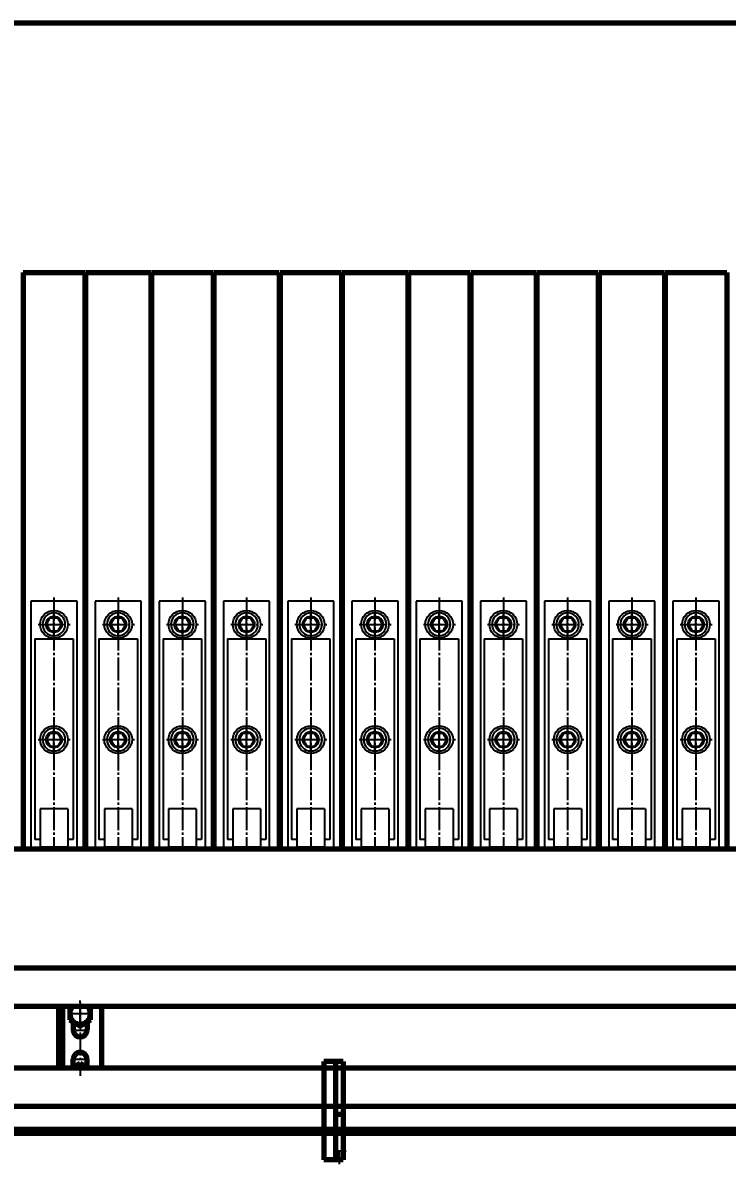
# Model space of a CAD drawing. Header units: millimetres. Extents: x -14850 to 14850, y -10500 to 10500.
# Drawn here: x -6964 to -6048, y 2566 to 4052 of the extents above; entities that cross this region are included whole.
import ezdxf

# ---------------------------------------------------------------- set-up
doc = ezdxf.new("R2010")
doc.units = ezdxf.units.MM
doc.linetypes.add('EB_DASH', pattern=[6, 3, -3])
doc.linetypes.add('EB_DASHDOT', pattern=[39, 30, -3, 3, -3])
for name, color, linetype, lineweight in [('CAXA0', 7, 'Continuous', 70), ('CAXA1', 1, 'EB_DASHDOT', 25), ('CAXA2', 6, 'EB_DASH', 25), ('CAXA4', 3, 'Continuous', 25)]:
    doc.layers.add(name, color=color, linetype=linetype, lineweight=lineweight)
doc.styles.add('标准', font='', dxfattribs={"width": 0.667})
doc.styles.get('标准').set_extended_font_data('NSimSun')
doc.dimstyles.new('标准', dxfattribs={"dimscale": 50, "dimtxt": 3.5, "dimasz": 3, "dimexe": 2, "dimexo": 0, "dimtad": 1, "dimdec": 1, "dimzin": 12, "dimdsep": 46, "dimtxsty": '标准', "dimcen": 0, "dimdle": 4, "dimaunit": 1, "dimazin": 2, "dimtfac": 1, "dimtdec": 3, "dimtmove": 0, "dimatfit": 3, "dimfxl": 0, "dimtolj": 1, "dimtzin": 0, "dimarcsym": 0})

# ---------------------------------------------------------------- blocks, each defined once
blk = doc.blocks.new('CAXBLOCK46', base_point=(-6560, 2639))
at = {"layer": 'CAXA0', "linetype": 'Continuous', "lineweight": 70}
for p, q in [((-6547.4, 2699.6), (-6572.4, 2699.6)), ((-6572.4, 2699.6), (-6572.4, 2571.6)), ((-6557.4, 2699.6), (-6557.4, 2571.6)), ((-6547.4, 2699.6), (-6547.4, 2571.6)), ((-6547.4, 2630.6), (-6557.4, 2630.6)), ((-6547.4, 2571.6), (-6572.4, 2571.6))]:
    blk.add_line(p, q, dxfattribs=at)
at = {"layer": 'CAXA1', "linetype": 'EB_DASHDOT', "lineweight": 25}
for p, q in [((-6560, 2608.6), (-6545.4, 2608.6)), ((-6559.5, 2583.6), (-6543.5, 2583.6))]:
    blk.add_line(p, q, dxfattribs=at)
at = {"layer": 'CAXA1', "color": 1, "linetype": 'EB_DASHDOT', "lineweight": 25}
blk.add_line((-6552.4, 2582.5), (-6552.4, 2566), dxfattribs=at)
blk = doc.blocks.new('CAXBLOCK236', base_point=(-6444.5, 3358.4))
at = {"layer": 'CAXA0', "linetype": 'Continuous', "lineweight": 70}
for p, q in [((-6629.4, 3726.7), (-6549.4, 3726.7)), ((-6629.4, 3726.7), (-6629.4, 2976.7)), ((-6549.4, 3726.7), (-6549.4, 2976.7)), ((-6629.4, 2976.7), (-6549.4, 2976.7))]:
    blk.add_line(p, q, dxfattribs=at)
at = {"layer": 'CAXA2', "color": 6, "linetype": 'Continuous', "lineweight": 25}
for p, q in [((-6619.4, 3298.7), (-6619.4, 2976.7)), ((-6559.4, 3298.7), (-6619.4, 3298.7)), ((-6559.4, 2976.7), (-6559.4, 3298.7)), ((-6589.4, 3250.8), (-6589.4, 3286.5)), ((-6599.2, 3268.7), (-6594.3, 3277.2)), ((-6599.2, 3268.7), (-6594.3, 3260.2)), ((-6594.3, 3277.2), (-6584.5, 3277.2)), ((-6579.6, 3268.7), (-6584.5, 3277.2)), ((-6579.6, 3268.7), (-6584.5, 3277.2)), ((-6579.6, 3268.7), (-6584.5, 3260.2)), ((-6594.3, 3260.2), (-6584.5, 3260.2)), ((-6614.4, 3249.7), (-6614.4, 2988.7)), ((-6614.4, 3249.7), (-6564.4, 3249.7)), ((-6564.4, 3249.7), (-6564.4, 2988.7)), ((-6589.4, 3100.8), (-6589.4, 3136.5)), ((-6599.2, 3118.7), (-6594.3, 3127.2)), ((-6594.3, 3127.2), (-6584.5, 3127.2)), ((-6579.6, 3118.7), (-6584.5, 3127.2)), ((-6579.6, 3118.7), (-6584.5, 3127.2)), ((-6599.2, 3118.7), (-6594.3, 3110.2)), ((-6594.3, 3110.2), (-6584.5, 3110.2)), ((-6579.6, 3118.7), (-6584.5, 3110.2)), ((-6607.4, 3028.7), (-6607.4, 2978.7)), ((-6571.4, 3028.7), (-6607.4, 3028.7)), ((-6571.4, 3028.7), (-6571.4, 2978.7)), ((-6607.4, 2988.7), (-6614.4, 2988.7)), ((-6564.4, 2988.7), (-6571.4, 2988.7)), ((-6571.4, 2978.7), (-6607.4, 2978.7))]:
    blk.add_line(p, q, dxfattribs=at)
at = {"layer": 'CAXA2', "color": 6, "linetype": 'EB_DASHDOT', "lineweight": 25}
for p, q in [((-6589.4, 3303.7), (-6589.4, 2976.7)), ((-6609.9, 3268.7), (-6568.3, 3268.7)), ((-6609.9, 3118.7), (-6568.3, 3118.7))]:
    blk.add_line(p, q, dxfattribs=at)
at = {"layer": 'CAXA2', "color": 6, "linetype": 'Continuous', "lineweight": 25}
for centre, radius in [((-6589.4, 3268.7), 18), ((-6589.4, 3268.7), 10.5), ((-6589.4, 3268.7), 9.81), ((-6589.4, 3118.7), 18), ((-6589.4, 3118.7), 18), ((-6589.4, 3118.7), 10.5), ((-6589.4, 3118.7), 10.5), ((-6589.4, 3118.7), 9.81)]:
    blk.add_circle(centre, radius, dxfattribs=at)
for centre, start, end in [((-6589.4, 3268.7), 0, 180), ((-6589.4, 3268.7), 180, 0), ((-6589.4, 3118.7), 0, 180), ((-6589.4, 3118.7), 180, 0)]:
    blk.add_arc(centre, 14.8, start, end, dxfattribs=at)
blk = doc.blocks.new('CAXBLOCK237', base_point=(-6715.4, 3351.7))
at = {"layer": 'CAXA0', "linetype": 'Continuous', "lineweight": 70}
for p, q in [((-6715.4, 3726.7), (-6630.4, 3726.7)), ((-6715.4, 3726.7), (-6715.4, 2976.7)), ((-6630.4, 3726.7), (-6630.4, 2976.7)), ((-6715.4, 2976.7), (-6630.4, 2976.7))]:
    blk.add_line(p, q, dxfattribs=at)
at = {"layer": 'CAXA2', "color": 6, "linetype": 'Continuous', "lineweight": 25}
for p, q in [((-6702.9, 3298.7), (-6702.9, 2976.7)), ((-6642.9, 3298.7), (-6702.9, 3298.7)), ((-6642.9, 2976.7), (-6642.9, 3298.7)), ((-6672.9, 3250.8), (-6672.9, 3286.5)), ((-6682.7, 3268.7), (-6677.8, 3277.2)), ((-6682.7, 3268.7), (-6677.8, 3260.2)), ((-6677.8, 3277.2), (-6668, 3277.2)), ((-6663.1, 3268.7), (-6668, 3277.2)), ((-6663.1, 3268.7), (-6668, 3277.2)), ((-6663.1, 3268.7), (-6668, 3260.2)), ((-6677.8, 3260.2), (-6668, 3260.2)), ((-6697.9, 3249.7), (-6697.9, 2988.7)), ((-6697.9, 3249.7), (-6647.9, 3249.7)), ((-6647.9, 3249.7), (-6647.9, 2988.7)), ((-6672.9, 3100.8), (-6672.9, 3136.5)), ((-6682.7, 3118.7), (-6677.8, 3127.2)), ((-6677.8, 3127.2), (-6668, 3127.2)), ((-6663.1, 3118.7), (-6668, 3127.2)), ((-6663.1, 3118.7), (-6668, 3127.2)), ((-6682.7, 3118.7), (-6677.8, 3110.2)), ((-6677.8, 3110.2), (-6668, 3110.2)), ((-6663.1, 3118.7), (-6668, 3110.2)), ((-6690.9, 3028.7), (-6690.9, 2978.7)), ((-6654.9, 3028.7), (-6690.9, 3028.7)), ((-6654.9, 3028.7), (-6654.9, 2978.7)), ((-6690.9, 2988.7), (-6697.9, 2988.7)), ((-6647.9, 2988.7), (-6654.9, 2988.7)), ((-6654.9, 2978.7), (-6690.9, 2978.7))]:
    blk.add_line(p, q, dxfattribs=at)
at = {"layer": 'CAXA2', "color": 6, "linetype": 'EB_DASHDOT', "lineweight": 25}
for p, q in [((-6672.9, 3303.7), (-6672.9, 2976.7)), ((-6693.4, 3268.7), (-6651.8, 3268.7)), ((-6693.4, 3118.7), (-6651.8, 3118.7))]:
    blk.add_line(p, q, dxfattribs=at)
at = {"layer": 'CAXA2', "color": 6, "linetype": 'Continuous', "lineweight": 25}
for centre, radius in [((-6672.9, 3268.7), 18), ((-6672.9, 3268.7), 10.5), ((-6672.9, 3268.7), 9.81), ((-6672.9, 3118.7), 18), ((-6672.9, 3118.7), 18), ((-6672.9, 3118.7), 10.5), ((-6672.9, 3118.7), 10.5), ((-6672.9, 3118.7), 9.81)]:
    blk.add_circle(centre, radius, dxfattribs=at)
for centre, start, end in [((-6672.9, 3268.7), 0, 180), ((-6672.9, 3268.7), 180, 0), ((-6672.9, 3118.7), 0, 180), ((-6672.9, 3118.7), 180, 0)]:
    blk.add_arc(centre, 14.8, start, end, dxfattribs=at)
blk = doc.blocks.new('CAXBLOCK238', base_point=(-6611.5, 3358.4))
at = {"layer": 'CAXA0', "linetype": 'Continuous', "lineweight": 70}
for p, q in [((-6796.4, 3726.7), (-6716.4, 3726.7)), ((-6796.4, 3726.7), (-6796.4, 2976.7)), ((-6716.4, 3726.7), (-6716.4, 2976.7)), ((-6796.4, 2976.7), (-6716.4, 2976.7))]:
    blk.add_line(p, q, dxfattribs=at)
at = {"layer": 'CAXA2', "color": 6, "linetype": 'Continuous', "lineweight": 25}
for p, q in [((-6786.4, 3298.7), (-6786.4, 2976.7)), ((-6726.4, 3298.7), (-6786.4, 3298.7)), ((-6726.4, 2976.7), (-6726.4, 3298.7)), ((-6756.4, 3250.8), (-6756.4, 3286.5)), ((-6766.2, 3268.7), (-6761.3, 3277.2)), ((-6766.2, 3268.7), (-6761.3, 3260.2)), ((-6761.3, 3277.2), (-6751.5, 3277.2)), ((-6746.6, 3268.7), (-6751.5, 3277.2)), ((-6746.6, 3268.7), (-6751.5, 3277.2)), ((-6746.6, 3268.7), (-6751.5, 3260.2)), ((-6761.3, 3260.2), (-6751.5, 3260.2)), ((-6781.4, 3249.7), (-6781.4, 2988.7)), ((-6781.4, 3249.7), (-6731.4, 3249.7)), ((-6731.4, 3249.7), (-6731.4, 2988.7)), ((-6756.4, 3100.8), (-6756.4, 3136.5)), ((-6766.2, 3118.7), (-6761.3, 3127.2)), ((-6761.3, 3127.2), (-6751.5, 3127.2)), ((-6746.6, 3118.7), (-6751.5, 3127.2)), ((-6746.6, 3118.7), (-6751.5, 3127.2)), ((-6766.2, 3118.7), (-6761.3, 3110.2)), ((-6761.3, 3110.2), (-6751.5, 3110.2)), ((-6746.6, 3118.7), (-6751.5, 3110.2)), ((-6774.4, 3028.7), (-6774.4, 2978.7)), ((-6738.4, 3028.7), (-6774.4, 3028.7)), ((-6738.4, 3028.7), (-6738.4, 2978.7)), ((-6774.4, 2988.7), (-6781.4, 2988.7)), ((-6731.4, 2988.7), (-6738.4, 2988.7)), ((-6738.4, 2978.7), (-6774.4, 2978.7))]:
    blk.add_line(p, q, dxfattribs=at)
at = {"layer": 'CAXA2', "color": 6, "linetype": 'EB_DASHDOT', "lineweight": 25}
for p, q in [((-6756.4, 3303.7), (-6756.4, 2976.7)), ((-6776.9, 3268.7), (-6735.3, 3268.7)), ((-6776.9, 3118.7), (-6735.3, 3118.7))]:
    blk.add_line(p, q, dxfattribs=at)
at = {"layer": 'CAXA2', "color": 6, "linetype": 'Continuous', "lineweight": 25}
for centre, radius in [((-6756.4, 3268.7), 18), ((-6756.4, 3268.7), 10.5), ((-6756.4, 3268.7), 9.81), ((-6756.4, 3118.7), 18), ((-6756.4, 3118.7), 18), ((-6756.4, 3118.7), 10.5), ((-6756.4, 3118.7), 10.5), ((-6756.4, 3118.7), 9.81)]:
    blk.add_circle(centre, radius, dxfattribs=at)
for centre, start, end in [((-6756.4, 3268.7), 0, 180), ((-6756.4, 3268.7), 180, 0), ((-6756.4, 3118.7), 0, 180), ((-6756.4, 3118.7), 180, 0)]:
    blk.add_arc(centre, 14.8, start, end, dxfattribs=at)
blk = doc.blocks.new('CAXBLOCK239', base_point=(-6882.4, 3351.7))
at = {"layer": 'CAXA0', "linetype": 'Continuous', "lineweight": 70}
for p, q in [((-6882.4, 3726.7), (-6797.4, 3726.7)), ((-6882.4, 3726.7), (-6882.4, 2976.7)), ((-6797.4, 3726.7), (-6797.4, 2976.7)), ((-6882.4, 2976.7), (-6797.4, 2976.7))]:
    blk.add_line(p, q, dxfattribs=at)
at = {"layer": 'CAXA2', "color": 6, "linetype": 'Continuous', "lineweight": 25}
for p, q in [((-6869.9, 3298.7), (-6869.9, 2976.7)), ((-6809.9, 3298.7), (-6869.9, 3298.7)), ((-6809.9, 2976.7), (-6809.9, 3298.7)), ((-6839.9, 3250.8), (-6839.9, 3286.5)), ((-6849.7, 3268.7), (-6844.8, 3277.2)), ((-6849.7, 3268.7), (-6844.8, 3260.2)), ((-6844.8, 3277.2), (-6835, 3277.2)), ((-6830.1, 3268.7), (-6835, 3277.2)), ((-6830.1, 3268.7), (-6835, 3277.2)), ((-6830.1, 3268.7), (-6835, 3260.2)), ((-6844.8, 3260.2), (-6835, 3260.2)), ((-6864.9, 3249.7), (-6864.9, 2988.7)), ((-6864.9, 3249.7), (-6814.9, 3249.7)), ((-6814.9, 3249.7), (-6814.9, 2988.7)), ((-6839.9, 3100.8), (-6839.9, 3136.5)), ((-6849.7, 3118.7), (-6844.8, 3127.2)), ((-6844.8, 3127.2), (-6835, 3127.2)), ((-6830.1, 3118.7), (-6835, 3127.2)), ((-6830.1, 3118.7), (-6835, 3127.2)), ((-6849.7, 3118.7), (-6844.8, 3110.2)), ((-6844.8, 3110.2), (-6835, 3110.2)), ((-6830.1, 3118.7), (-6835, 3110.2)), ((-6857.9, 3028.7), (-6857.9, 2978.7)), ((-6821.9, 3028.7), (-6857.9, 3028.7)), ((-6821.9, 3028.7), (-6821.9, 2978.7)), ((-6857.9, 2988.7), (-6864.9, 2988.7)), ((-6814.9, 2988.7), (-6821.9, 2988.7)), ((-6821.9, 2978.7), (-6857.9, 2978.7))]:
    blk.add_line(p, q, dxfattribs=at)
at = {"layer": 'CAXA2', "color": 6, "linetype": 'EB_DASHDOT', "lineweight": 25}
for p, q in [((-6839.9, 3303.7), (-6839.9, 2976.7)), ((-6860.4, 3268.7), (-6818.8, 3268.7)), ((-6860.4, 3118.7), (-6818.8, 3118.7))]:
    blk.add_line(p, q, dxfattribs=at)
at = {"layer": 'CAXA2', "color": 6, "linetype": 'Continuous', "lineweight": 25}
for centre, radius in [((-6839.9, 3268.7), 18), ((-6839.9, 3268.7), 10.5), ((-6839.9, 3268.7), 9.81), ((-6839.9, 3118.7), 18), ((-6839.9, 3118.7), 18), ((-6839.9, 3118.7), 10.5), ((-6839.9, 3118.7), 10.5), ((-6839.9, 3118.7), 9.81)]:
    blk.add_circle(centre, radius, dxfattribs=at)
for centre, start, end in [((-6839.9, 3268.7), 0, 180), ((-6839.9, 3268.7), 180, 0), ((-6839.9, 3118.7), 0, 180), ((-6839.9, 3118.7), 180, 0)]:
    blk.add_arc(centre, 14.8, start, end, dxfattribs=at)
blk = doc.blocks.new('CAXBLOCK240', base_point=(-6778.5, 3358.4))
at = {"layer": 'CAXA0', "linetype": 'Continuous', "lineweight": 70}
for p, q in [((-6963.4, 3726.7), (-6883.4, 3726.7)), ((-6963.4, 3726.7), (-6963.4, 2976.7)), ((-6883.4, 3726.7), (-6883.4, 2976.7)), ((-6963.4, 2976.7), (-6883.4, 2976.7))]:
    blk.add_line(p, q, dxfattribs=at)
at = {"layer": 'CAXA2', "color": 6, "linetype": 'Continuous', "lineweight": 25}
for p, q in [((-6953.4, 3298.7), (-6953.4, 2976.7)), ((-6893.4, 3298.7), (-6953.4, 3298.7)), ((-6893.4, 2976.7), (-6893.4, 3298.7)), ((-6923.4, 3250.8), (-6923.4, 3286.5)), ((-6933.2, 3268.7), (-6928.3, 3277.2)), ((-6933.2, 3268.7), (-6928.3, 3260.2)), ((-6928.3, 3277.2), (-6918.5, 3277.2)), ((-6913.6, 3268.7), (-6918.5, 3277.2)), ((-6913.6, 3268.7), (-6918.5, 3277.2)), ((-6913.6, 3268.7), (-6918.5, 3260.2)), ((-6928.3, 3260.2), (-6918.5, 3260.2)), ((-6948.4, 3249.7), (-6948.4, 2988.7)), ((-6948.4, 3249.7), (-6898.4, 3249.7)), ((-6898.4, 3249.7), (-6898.4, 2988.7)), ((-6923.4, 3100.8), (-6923.4, 3136.5)), ((-6933.2, 3118.7), (-6928.3, 3127.2)), ((-6928.3, 3127.2), (-6918.5, 3127.2)), ((-6913.6, 3118.7), (-6918.5, 3127.2)), ((-6913.6, 3118.7), (-6918.5, 3127.2)), ((-6933.2, 3118.7), (-6928.3, 3110.2)), ((-6928.3, 3110.2), (-6918.5, 3110.2)), ((-6913.6, 3118.7), (-6918.5, 3110.2)), ((-6941.4, 3028.7), (-6941.4, 2978.7)), ((-6905.4, 3028.7), (-6941.4, 3028.7)), ((-6905.4, 3028.7), (-6905.4, 2978.7)), ((-6941.4, 2988.7), (-6948.4, 2988.7)), ((-6898.4, 2988.7), (-6905.4, 2988.7)), ((-6905.4, 2978.7), (-6941.4, 2978.7))]:
    blk.add_line(p, q, dxfattribs=at)
at = {"layer": 'CAXA2', "color": 6, "linetype": 'EB_DASHDOT', "lineweight": 25}
for p, q in [((-6923.4, 3303.7), (-6923.4, 2976.7)), ((-6943.9, 3268.7), (-6902.3, 3268.7)), ((-6943.9, 3118.7), (-6902.3, 3118.7))]:
    blk.add_line(p, q, dxfattribs=at)
at = {"layer": 'CAXA2', "color": 6, "linetype": 'Continuous', "lineweight": 25}
for centre, radius in [((-6923.4, 3268.7), 18), ((-6923.4, 3268.7), 10.5), ((-6923.4, 3268.7), 9.81), ((-6923.4, 3118.7), 18), ((-6923.4, 3118.7), 18), ((-6923.4, 3118.7), 10.5), ((-6923.4, 3118.7), 10.5), ((-6923.4, 3118.7), 9.81)]:
    blk.add_circle(centre, radius, dxfattribs=at)
for centre, start, end in [((-6923.4, 3268.7), 0, 180), ((-6923.4, 3268.7), 180, 0), ((-6923.4, 3118.7), 0, 180), ((-6923.4, 3118.7), 180, 0)]:
    blk.add_arc(centre, 14.8, start, end, dxfattribs=at)
blk = doc.blocks.new('CAXBLOCK305', base_point=(-5943.5, 3358.4))
at = {"layer": 'CAXA0', "linetype": 'Continuous', "lineweight": 70}
for p, q in [((-6128.4, 3726.7), (-6048.4, 3726.7)), ((-6128.4, 3726.7), (-6128.4, 2976.7)), ((-6048.4, 3726.7), (-6048.4, 2976.7)), ((-6128.4, 2976.7), (-6048.4, 2976.7))]:
    blk.add_line(p, q, dxfattribs=at)
at = {"layer": 'CAXA2', "color": 6, "linetype": 'Continuous', "lineweight": 25}
for p, q in [((-6118.4, 3298.7), (-6118.4, 2976.7)), ((-6058.4, 3298.7), (-6118.4, 3298.7)), ((-6058.4, 2976.7), (-6058.4, 3298.7)), ((-6088.4, 3250.8), (-6088.4, 3286.5)), ((-6098.2, 3268.7), (-6093.3, 3277.2)), ((-6098.2, 3268.7), (-6093.3, 3260.2)), ((-6093.3, 3277.2), (-6083.5, 3277.2)), ((-6078.6, 3268.7), (-6083.5, 3277.2)), ((-6078.6, 3268.7), (-6083.5, 3277.2)), ((-6078.6, 3268.7), (-6083.5, 3260.2)), ((-6093.3, 3260.2), (-6083.5, 3260.2)), ((-6113.4, 3249.7), (-6113.4, 2988.7)), ((-6113.4, 3249.7), (-6063.4, 3249.7)), ((-6063.4, 3249.7), (-6063.4, 2988.7)), ((-6088.4, 3100.8), (-6088.4, 3136.5)), ((-6098.2, 3118.7), (-6093.3, 3127.2)), ((-6093.3, 3127.2), (-6083.5, 3127.2)), ((-6078.6, 3118.7), (-6083.5, 3127.2)), ((-6078.6, 3118.7), (-6083.5, 3127.2)), ((-6098.2, 3118.7), (-6093.3, 3110.2)), ((-6093.3, 3110.2), (-6083.5, 3110.2)), ((-6078.6, 3118.7), (-6083.5, 3110.2)), ((-6106.4, 3028.7), (-6106.4, 2978.7)), ((-6070.4, 3028.7), (-6106.4, 3028.7)), ((-6070.4, 3028.7), (-6070.4, 2978.7)), ((-6106.4, 2988.7), (-6113.4, 2988.7)), ((-6063.4, 2988.7), (-6070.4, 2988.7)), ((-6070.4, 2978.7), (-6106.4, 2978.7))]:
    blk.add_line(p, q, dxfattribs=at)
at = {"layer": 'CAXA2', "color": 6, "linetype": 'EB_DASHDOT', "lineweight": 25}
for p, q in [((-6088.4, 3303.7), (-6088.4, 2976.7)), ((-6108.9, 3268.7), (-6067.3, 3268.7)), ((-6108.9, 3118.7), (-6067.3, 3118.7))]:
    blk.add_line(p, q, dxfattribs=at)
at = {"layer": 'CAXA2', "color": 6, "linetype": 'Continuous', "lineweight": 25}
for centre, radius in [((-6088.4, 3268.7), 18), ((-6088.4, 3268.7), 10.5), ((-6088.4, 3268.7), 9.81), ((-6088.4, 3118.7), 18), ((-6088.4, 3118.7), 18), ((-6088.4, 3118.7), 10.5), ((-6088.4, 3118.7), 10.5), ((-6088.4, 3118.7), 9.81)]:
    blk.add_circle(centre, radius, dxfattribs=at)
for centre, start, end in [((-6088.4, 3268.7), 0, 180), ((-6088.4, 3268.7), 180, 0), ((-6088.4, 3118.7), 0, 180), ((-6088.4, 3118.7), 180, 0)]:
    blk.add_arc(centre, 14.8, start, end, dxfattribs=at)
blk = doc.blocks.new('CAXBLOCK306', base_point=(-6214.4, 3351.7))
at = {"layer": 'CAXA0', "linetype": 'Continuous', "lineweight": 70}
for p, q in [((-6214.4, 3726.7), (-6129.4, 3726.7)), ((-6214.4, 3726.7), (-6214.4, 2976.7)), ((-6129.4, 3726.7), (-6129.4, 2976.7)), ((-6214.4, 2976.7), (-6129.4, 2976.7))]:
    blk.add_line(p, q, dxfattribs=at)
at = {"layer": 'CAXA2', "color": 6, "linetype": 'Continuous', "lineweight": 25}
for p, q in [((-6201.9, 3298.7), (-6201.9, 2976.7)), ((-6141.9, 3298.7), (-6201.9, 3298.7)), ((-6141.9, 2976.7), (-6141.9, 3298.7)), ((-6171.9, 3250.8), (-6171.9, 3286.5)), ((-6181.7, 3268.7), (-6176.8, 3277.2)), ((-6181.7, 3268.7), (-6176.8, 3260.2)), ((-6176.8, 3277.2), (-6167, 3277.2)), ((-6162.1, 3268.7), (-6167, 3277.2)), ((-6162.1, 3268.7), (-6167, 3277.2)), ((-6162.1, 3268.7), (-6167, 3260.2)), ((-6176.8, 3260.2), (-6167, 3260.2)), ((-6196.9, 3249.7), (-6196.9, 2988.7)), ((-6196.9, 3249.7), (-6146.9, 3249.7)), ((-6146.9, 3249.7), (-6146.9, 2988.7)), ((-6171.9, 3100.8), (-6171.9, 3136.5)), ((-6181.7, 3118.7), (-6176.8, 3127.2)), ((-6176.8, 3127.2), (-6167, 3127.2)), ((-6162.1, 3118.7), (-6167, 3127.2)), ((-6162.1, 3118.7), (-6167, 3127.2)), ((-6181.7, 3118.7), (-6176.8, 3110.2)), ((-6176.8, 3110.2), (-6167, 3110.2)), ((-6162.1, 3118.7), (-6167, 3110.2)), ((-6189.9, 3028.7), (-6189.9, 2978.7)), ((-6153.9, 3028.7), (-6189.9, 3028.7)), ((-6153.9, 3028.7), (-6153.9, 2978.7)), ((-6189.9, 2988.7), (-6196.9, 2988.7)), ((-6146.9, 2988.7), (-6153.9, 2988.7)), ((-6153.9, 2978.7), (-6189.9, 2978.7))]:
    blk.add_line(p, q, dxfattribs=at)
at = {"layer": 'CAXA2', "color": 6, "linetype": 'EB_DASHDOT', "lineweight": 25}
for p, q in [((-6171.9, 3303.7), (-6171.9, 2976.7)), ((-6192.4, 3268.7), (-6150.8, 3268.7)), ((-6192.4, 3118.7), (-6150.8, 3118.7))]:
    blk.add_line(p, q, dxfattribs=at)
at = {"layer": 'CAXA2', "color": 6, "linetype": 'Continuous', "lineweight": 25}
for centre, radius in [((-6171.9, 3268.7), 18), ((-6171.9, 3268.7), 10.5), ((-6171.9, 3268.7), 9.81), ((-6171.9, 3118.7), 18), ((-6171.9, 3118.7), 18), ((-6171.9, 3118.7), 10.5), ((-6171.9, 3118.7), 10.5), ((-6171.9, 3118.7), 9.81)]:
    blk.add_circle(centre, radius, dxfattribs=at)
for centre, start, end in [((-6171.9, 3268.7), 0, 180), ((-6171.9, 3268.7), 180, 0), ((-6171.9, 3118.7), 0, 180), ((-6171.9, 3118.7), 180, 0)]:
    blk.add_arc(centre, 14.8, start, end, dxfattribs=at)
blk = doc.blocks.new('CAXBLOCK307', base_point=(-6110.5, 3358.4))
at = {"layer": 'CAXA0', "linetype": 'Continuous', "lineweight": 70}
for p, q in [((-6295.4, 3726.7), (-6215.4, 3726.7)), ((-6295.4, 3726.7), (-6295.4, 2976.7)), ((-6215.4, 3726.7), (-6215.4, 2976.7)), ((-6295.4, 2976.7), (-6215.4, 2976.7))]:
    blk.add_line(p, q, dxfattribs=at)
at = {"layer": 'CAXA2', "color": 6, "linetype": 'Continuous', "lineweight": 25}
for p, q in [((-6285.4, 3298.7), (-6285.4, 2976.7)), ((-6225.4, 3298.7), (-6285.4, 3298.7)), ((-6225.4, 2976.7), (-6225.4, 3298.7)), ((-6255.4, 3250.8), (-6255.4, 3286.5)), ((-6265.2, 3268.7), (-6260.3, 3277.2)), ((-6265.2, 3268.7), (-6260.3, 3260.2)), ((-6260.3, 3277.2), (-6250.5, 3277.2)), ((-6245.6, 3268.7), (-6250.5, 3277.2)), ((-6245.6, 3268.7), (-6250.5, 3277.2)), ((-6245.6, 3268.7), (-6250.5, 3260.2)), ((-6260.3, 3260.2), (-6250.5, 3260.2)), ((-6280.4, 3249.7), (-6280.4, 2988.7)), ((-6280.4, 3249.7), (-6230.4, 3249.7)), ((-6230.4, 3249.7), (-6230.4, 2988.7)), ((-6255.4, 3100.8), (-6255.4, 3136.5)), ((-6265.2, 3118.7), (-6260.3, 3127.2)), ((-6260.3, 3127.2), (-6250.5, 3127.2)), ((-6245.6, 3118.7), (-6250.5, 3127.2)), ((-6245.6, 3118.7), (-6250.5, 3127.2)), ((-6265.2, 3118.7), (-6260.3, 3110.2)), ((-6260.3, 3110.2), (-6250.5, 3110.2)), ((-6245.6, 3118.7), (-6250.5, 3110.2)), ((-6273.4, 3028.7), (-6273.4, 2978.7)), ((-6237.4, 3028.7), (-6273.4, 3028.7)), ((-6237.4, 3028.7), (-6237.4, 2978.7)), ((-6273.4, 2988.7), (-6280.4, 2988.7)), ((-6230.4, 2988.7), (-6237.4, 2988.7)), ((-6237.4, 2978.7), (-6273.4, 2978.7))]:
    blk.add_line(p, q, dxfattribs=at)
at = {"layer": 'CAXA2', "color": 6, "linetype": 'EB_DASHDOT', "lineweight": 25}
for p, q in [((-6255.4, 3303.7), (-6255.4, 2976.7)), ((-6275.9, 3268.7), (-6234.3, 3268.7)), ((-6275.9, 3118.7), (-6234.3, 3118.7))]:
    blk.add_line(p, q, dxfattribs=at)
at = {"layer": 'CAXA2', "color": 6, "linetype": 'Continuous', "lineweight": 25}
for centre, radius in [((-6255.4, 3268.7), 18), ((-6255.4, 3268.7), 10.5), ((-6255.4, 3268.7), 9.81), ((-6255.4, 3118.7), 18), ((-6255.4, 3118.7), 18), ((-6255.4, 3118.7), 10.5), ((-6255.4, 3118.7), 10.5), ((-6255.4, 3118.7), 9.81)]:
    blk.add_circle(centre, radius, dxfattribs=at)
for centre, start, end in [((-6255.4, 3268.7), 0, 180), ((-6255.4, 3268.7), 180, 0), ((-6255.4, 3118.7), 0, 180), ((-6255.4, 3118.7), 180, 0)]:
    blk.add_arc(centre, 14.8, start, end, dxfattribs=at)
blk = doc.blocks.new('CAXBLOCK308', base_point=(-6381.4, 3351.7))
at = {"layer": 'CAXA0', "linetype": 'Continuous', "lineweight": 70}
for p, q in [((-6381.4, 3726.7), (-6296.4, 3726.7)), ((-6381.4, 3726.7), (-6381.4, 2976.7)), ((-6296.4, 3726.7), (-6296.4, 2976.7)), ((-6381.4, 2976.7), (-6296.4, 2976.7))]:
    blk.add_line(p, q, dxfattribs=at)
at = {"layer": 'CAXA2', "color": 6, "linetype": 'Continuous', "lineweight": 25}
for p, q in [((-6368.9, 3298.7), (-6368.9, 2976.7)), ((-6308.9, 3298.7), (-6368.9, 3298.7)), ((-6308.9, 2976.7), (-6308.9, 3298.7)), ((-6338.9, 3250.8), (-6338.9, 3286.5)), ((-6348.7, 3268.7), (-6343.8, 3277.2)), ((-6348.7, 3268.7), (-6343.8, 3260.2)), ((-6343.8, 3277.2), (-6334, 3277.2)), ((-6329.1, 3268.7), (-6334, 3277.2)), ((-6329.1, 3268.7), (-6334, 3277.2)), ((-6329.1, 3268.7), (-6334, 3260.2)), ((-6343.8, 3260.2), (-6334, 3260.2)), ((-6363.9, 3249.7), (-6363.9, 2988.7)), ((-6363.9, 3249.7), (-6313.9, 3249.7)), ((-6313.9, 3249.7), (-6313.9, 2988.7)), ((-6338.9, 3100.8), (-6338.9, 3136.5)), ((-6348.7, 3118.7), (-6343.8, 3127.2)), ((-6343.8, 3127.2), (-6334, 3127.2)), ((-6329.1, 3118.7), (-6334, 3127.2)), ((-6329.1, 3118.7), (-6334, 3127.2)), ((-6348.7, 3118.7), (-6343.8, 3110.2)), ((-6343.8, 3110.2), (-6334, 3110.2)), ((-6329.1, 3118.7), (-6334, 3110.2)), ((-6356.9, 3028.7), (-6356.9, 2978.7)), ((-6320.9, 3028.7), (-6356.9, 3028.7)), ((-6320.9, 3028.7), (-6320.9, 2978.7)), ((-6356.9, 2988.7), (-6363.9, 2988.7)), ((-6313.9, 2988.7), (-6320.9, 2988.7)), ((-6320.9, 2978.7), (-6356.9, 2978.7))]:
    blk.add_line(p, q, dxfattribs=at)
at = {"layer": 'CAXA2', "color": 6, "linetype": 'EB_DASHDOT', "lineweight": 25}
for p, q in [((-6338.9, 3303.7), (-6338.9, 2976.7)), ((-6359.4, 3268.7), (-6317.8, 3268.7)), ((-6359.4, 3118.7), (-6317.8, 3118.7))]:
    blk.add_line(p, q, dxfattribs=at)
at = {"layer": 'CAXA2', "color": 6, "linetype": 'Continuous', "lineweight": 25}
for centre, radius in [((-6338.9, 3268.7), 18), ((-6338.9, 3268.7), 10.5), ((-6338.9, 3268.7), 9.81), ((-6338.9, 3118.7), 18), ((-6338.9, 3118.7), 18), ((-6338.9, 3118.7), 10.5), ((-6338.9, 3118.7), 10.5), ((-6338.9, 3118.7), 9.81)]:
    blk.add_circle(centre, radius, dxfattribs=at)
for centre, start, end in [((-6338.9, 3268.7), 0, 180), ((-6338.9, 3268.7), 180, 0), ((-6338.9, 3118.7), 0, 180), ((-6338.9, 3118.7), 180, 0)]:
    blk.add_arc(centre, 14.8, start, end, dxfattribs=at)
blk = doc.blocks.new('CAXBLOCK309', base_point=(-6277.5, 3358.4))
at = {"layer": 'CAXA0', "linetype": 'Continuous', "lineweight": 70}
for p, q in [((-6462.4, 3726.7), (-6382.4, 3726.7)), ((-6462.4, 3726.7), (-6462.4, 2976.7)), ((-6382.4, 3726.7), (-6382.4, 2976.7)), ((-6462.4, 2976.7), (-6382.4, 2976.7))]:
    blk.add_line(p, q, dxfattribs=at)
at = {"layer": 'CAXA2', "color": 6, "linetype": 'Continuous', "lineweight": 25}
for p, q in [((-6452.4, 3298.7), (-6452.4, 2976.7)), ((-6392.4, 3298.7), (-6452.4, 3298.7)), ((-6392.4, 2976.7), (-6392.4, 3298.7)), ((-6422.4, 3250.8), (-6422.4, 3286.5)), ((-6432.2, 3268.7), (-6427.3, 3277.2)), ((-6432.2, 3268.7), (-6427.3, 3260.2)), ((-6427.3, 3277.2), (-6417.5, 3277.2)), ((-6412.6, 3268.7), (-6417.5, 3277.2)), ((-6412.6, 3268.7), (-6417.5, 3277.2)), ((-6412.6, 3268.7), (-6417.5, 3260.2)), ((-6427.3, 3260.2), (-6417.5, 3260.2)), ((-6447.4, 3249.7), (-6447.4, 2988.7)), ((-6447.4, 3249.7), (-6397.4, 3249.7)), ((-6397.4, 3249.7), (-6397.4, 2988.7)), ((-6422.4, 3100.8), (-6422.4, 3136.5)), ((-6432.2, 3118.7), (-6427.3, 3127.2)), ((-6427.3, 3127.2), (-6417.5, 3127.2)), ((-6412.6, 3118.7), (-6417.5, 3127.2)), ((-6412.6, 3118.7), (-6417.5, 3127.2)), ((-6432.2, 3118.7), (-6427.3, 3110.2)), ((-6427.3, 3110.2), (-6417.5, 3110.2)), ((-6412.6, 3118.7), (-6417.5, 3110.2)), ((-6440.4, 3028.7), (-6440.4, 2978.7)), ((-6404.4, 3028.7), (-6440.4, 3028.7)), ((-6404.4, 3028.7), (-6404.4, 2978.7)), ((-6440.4, 2988.7), (-6447.4, 2988.7)), ((-6397.4, 2988.7), (-6404.4, 2988.7)), ((-6404.4, 2978.7), (-6440.4, 2978.7))]:
    blk.add_line(p, q, dxfattribs=at)
at = {"layer": 'CAXA2', "color": 6, "linetype": 'EB_DASHDOT', "lineweight": 25}
for p, q in [((-6422.4, 3303.7), (-6422.4, 2976.7)), ((-6442.9, 3268.7), (-6401.3, 3268.7)), ((-6442.9, 3118.7), (-6401.3, 3118.7))]:
    blk.add_line(p, q, dxfattribs=at)
at = {"layer": 'CAXA2', "color": 6, "linetype": 'Continuous', "lineweight": 25}
for centre, radius in [((-6422.4, 3268.7), 18), ((-6422.4, 3268.7), 10.5), ((-6422.4, 3268.7), 9.81), ((-6422.4, 3118.7), 18), ((-6422.4, 3118.7), 18), ((-6422.4, 3118.7), 10.5), ((-6422.4, 3118.7), 10.5), ((-6422.4, 3118.7), 9.81)]:
    blk.add_circle(centre, radius, dxfattribs=at)
for centre, start, end in [((-6422.4, 3268.7), 0, 180), ((-6422.4, 3268.7), 180, 0), ((-6422.4, 3118.7), 0, 180), ((-6422.4, 3118.7), 180, 0)]:
    blk.add_arc(centre, 14.8, start, end, dxfattribs=at)
blk = doc.blocks.new('CAXBLOCK310', base_point=(-6548.4, 3351.7))
at = {"layer": 'CAXA0', "linetype": 'Continuous', "lineweight": 70}
for p, q in [((-6548.4, 3726.7), (-6463.4, 3726.7)), ((-6548.4, 3726.7), (-6548.4, 2976.7)), ((-6463.4, 3726.7), (-6463.4, 2976.7)), ((-6548.4, 2976.7), (-6463.4, 2976.7))]:
    blk.add_line(p, q, dxfattribs=at)
at = {"layer": 'CAXA2', "color": 6, "linetype": 'Continuous', "lineweight": 25}
for p, q in [((-6535.9, 3298.7), (-6535.9, 2976.7)), ((-6475.9, 3298.7), (-6535.9, 3298.7)), ((-6475.9, 2976.7), (-6475.9, 3298.7)), ((-6505.9, 3250.8), (-6505.9, 3286.5)), ((-6515.7, 3268.7), (-6510.8, 3277.2)), ((-6515.7, 3268.7), (-6510.8, 3260.2)), ((-6510.8, 3277.2), (-6501, 3277.2)), ((-6496.1, 3268.7), (-6501, 3277.2)), ((-6496.1, 3268.7), (-6501, 3277.2)), ((-6496.1, 3268.7), (-6501, 3260.2)), ((-6510.8, 3260.2), (-6501, 3260.2)), ((-6530.9, 3249.7), (-6530.9, 2988.7)), ((-6530.9, 3249.7), (-6480.9, 3249.7)), ((-6480.9, 3249.7), (-6480.9, 2988.7)), ((-6505.9, 3100.8), (-6505.9, 3136.5)), ((-6515.7, 3118.7), (-6510.8, 3127.2)), ((-6510.8, 3127.2), (-6501, 3127.2)), ((-6496.1, 3118.7), (-6501, 3127.2)), ((-6496.1, 3118.7), (-6501, 3127.2)), ((-6515.7, 3118.7), (-6510.8, 3110.2)), ((-6510.8, 3110.2), (-6501, 3110.2)), ((-6496.1, 3118.7), (-6501, 3110.2)), ((-6523.9, 3028.7), (-6523.9, 2978.7)), ((-6487.9, 3028.7), (-6523.9, 3028.7)), ((-6487.9, 3028.7), (-6487.9, 2978.7)), ((-6523.9, 2988.7), (-6530.9, 2988.7)), ((-6480.9, 2988.7), (-6487.9, 2988.7)), ((-6487.9, 2978.7), (-6523.9, 2978.7))]:
    blk.add_line(p, q, dxfattribs=at)
at = {"layer": 'CAXA2', "color": 6, "linetype": 'EB_DASHDOT', "lineweight": 25}
for p, q in [((-6505.9, 3303.7), (-6505.9, 2976.7)), ((-6526.4, 3268.7), (-6484.8, 3268.7)), ((-6526.4, 3118.7), (-6484.8, 3118.7))]:
    blk.add_line(p, q, dxfattribs=at)
at = {"layer": 'CAXA2', "color": 6, "linetype": 'Continuous', "lineweight": 25}
for centre, radius in [((-6505.9, 3268.7), 18), ((-6505.9, 3268.7), 10.5), ((-6505.9, 3268.7), 9.81), ((-6505.9, 3118.7), 18), ((-6505.9, 3118.7), 18), ((-6505.9, 3118.7), 10.5), ((-6505.9, 3118.7), 10.5), ((-6505.9, 3118.7), 9.81)]:
    blk.add_circle(centre, radius, dxfattribs=at)
for centre, start, end in [((-6505.9, 3268.7), 0, 180), ((-6505.9, 3268.7), 180, 0), ((-6505.9, 3118.7), 0, 180), ((-6505.9, 3118.7), 180, 0)]:
    blk.add_arc(centre, 14.8, start, end, dxfattribs=at)
blk = doc.blocks.new('*D869')
at = {"layer": 'CAXA4', "linetype": 'Continuous', "lineweight": 25}
for points in [[(-11382.4, 8429.3), (-11232.4, 8448.1), (-11232.4, 8410.6)], [(657.6, 8429.3), (507.6, 8448.1), (507.6, 8410.6)]]:
    blk.add_hatch(color=0, dxfattribs=at).paths.add_polyline_path(points, flags=0)
at = {"layer": 'CAXA4', "color": 0, "linetype": 'Continuous', "lineweight": 25}
for p, q in [((-11382.4, 3016.7), (-11382.4, 8529.3)), ((657.6, 3326.7), (657.6, 8529.3)), ((657.6, 8429.3), (-11382.4, 8429.3))]:
    blk.add_line(p, q, dxfattribs=at)
at = {"layer": 'CAXA4', "color": 0, "linetype": 'Continuous', "lineweight": 25, "insert": (-5597.3, 8700.3), "char_height": 175, "attachment_point": 1, "style": '标准'}
blk.add_mtext('\\fNSimSun|b0|i0|p34;12040', dxfattribs=at)

msp = doc.modelspace()

# ---------------------------------------------------------------- linework, layer by layer
at = {"layer": 'CAXA0'}
for p, q in [((-10717.38, 4051.67), (-1918.4, 4051.67)), ((-8215.48, 2976.67), (-1384.61, 2976.67)), ((-6899.39, 2771.63), (-6902.88, 2769.62)), ((-6902.88, 2769.62), (-6902.88, 2754.03)), ((-6875.88, 2769.62), (-6879.37, 2771.63)), ((-6875.88, 2754.03), (-6875.88, 2769.62)), ((-6902.88, 2754.03), (-6889.38, 2746.24)), ((-6889.38, 2746.24), (-6875.88, 2754.03)), ((-6889.38, 2697.03), (-6898.73, 2691.63)), ((-6880.03, 2691.63), (-6889.38, 2697.03))]:
    msp.add_line(p, q, dxfattribs=at)
at = {"layer": 'CAXA0', "linetype": 'Continuous', "lineweight": 70}
for p, q in [((-6963.38, 3726.67), (-6963.38, 2976.67)), ((-6797.38, 3726.67), (-6797.38, 2976.67)), ((-6796.38, 3726.67), (-6796.38, 2976.67)), ((-6630.38, 3726.67), (-6630.38, 2976.67)), ((-6629.38, 3726.67), (-6629.38, 2976.67)), ((-6463.38, 3726.67), (-6463.38, 2976.67)), ((-6462.38, 3726.67), (-6462.38, 2976.67)), ((-6296.38, 3726.67), (-6296.38, 2976.67)), ((-6295.38, 3726.67), (-6295.38, 2976.67)), ((-6129.38, 3726.67), (-6129.38, 2976.67)), ((-6128.38, 3726.67), (-6128.38, 2976.67)), ((-8215.48, 2821.63), (-1448.52, 2821.63)), ((-8215.48, 2771.63), (-1439.32, 2771.63)), ((-8215.48, 2691.63), (-1413.46, 2691.63)), ((-8215.48, 2641.63), (-1396.63, 2641.63))]:
    msp.add_line(p, q, dxfattribs=at)
at = {"layer": 'CAXA0', "color": 7, "linetype": 'Continuous', "lineweight": 70}
for p, q in [((-6917.38, 2771.63), (-6917.38, 2691.63)), ((-6912.38, 2771.63), (-6912.38, 2691.63)), ((-6861.38, 2771.63), (-6861.38, 2691.63)), ((-6917.38, 2748.63), (-6912.38, 2748.63)), ((-6898.38, 2751.76), (-6898.38, 2740.63)), ((-6880.38, 2751.76), (-6880.38, 2740.63)), ((-6898.38, 2691.63), (-6898.38, 2702.63)), ((-6880.38, 2691.63), (-6880.38, 2702.63))]:
    msp.add_line(p, q, dxfattribs=at)
at = {"layer": 'CAXA0', "color": 3, "linetype": 'Continuous', "lineweight": 70}
for p, q in [((-1597.38, 2611.12), (-10676.37, 2611.12)), ((-1597.38, 2606.12), (-10676.37, 2606.12))]:
    msp.add_line(p, q, dxfattribs=at)
at = {"layer": 'CAXA0'}
for centre, start, end in [((-6889.38, 2761.82), 133.40265, 46.59735), ((-6889.38, 2681.44), 49.02, 130.98)]:
    msp.add_arc(centre, 13.5, start, end, dxfattribs=at)
at = {"layer": 'CAXA0', "color": 7, "linetype": 'Continuous', "lineweight": 70}
for centre, start, end in [((-6889.38, 2740.63), 180, 0), ((-6889.38, 2702.63), 0, 180)]:
    msp.add_arc(centre, 9, start, end, dxfattribs=at)
at = {"layer": 'CAXA1', "linetype": 'EB_DASHDOT', "lineweight": 25}
for p, q in [((-6889.38, 2743.24), (-6889.38, 2780.41)), ((-6872.88, 2761.82), (-6905.88, 2761.82))]:
    msp.add_line(p, q, dxfattribs=at)
at = {"layer": 'CAXA1', "color": 1, "linetype": 'EB_DASHDOT', "lineweight": 25}
for p, q in [((-6889.38, 2776.5), (-6889.38, 2681.05)), ((-6900.56, 2740.63), (-6878.42, 2740.63)), ((-6900.56, 2702.63), (-6878.42, 2702.63))]:
    msp.add_line(p, q, dxfattribs=at)

# ---------------------------------------------------------------- block references
at = {"layer": 'CAXA0', "linetype": 'Continuous', "lineweight": 70}
for name, p in [('CAXBLOCK240', (-6778.53, 3358.38)), ('CAXBLOCK239', (-6882.38, 3351.67)), ('CAXBLOCK238', (-6611.53, 3358.38)), ('CAXBLOCK237', (-6715.38, 3351.67)), ('CAXBLOCK236', (-6444.53, 3358.38)), ('CAXBLOCK310', (-6548.38, 3351.67)), ('CAXBLOCK309', (-6277.53, 3358.38)), ('CAXBLOCK308', (-6381.38, 3351.67)), ('CAXBLOCK307', (-6110.53, 3358.38)), ('CAXBLOCK306', (-6214.38, 3351.67)), ('CAXBLOCK305', (-5943.53, 3358.38)), ('CAXBLOCK46', (-6560.02, 2638.97))]:
    msp.add_blockref(name, p, dxfattribs=at)

# ---------------------------------------------------------------- dimensions: what is measured, and where the dimension line sits
at = {"layer": 'CAXA4'}
dim = msp.add_linear_dim(base=(-5362.38, 8429.33), p1=(657.62, 3326.67), p2=(-11382.38, 3016.67), text='\\fNSimSun;12040', dimstyle='标准', dxfattribs=at)
dim.commit()
dim.dimension.update_dxf_attribs({"geometry": '*D869', "text_midpoint": (-5362.38, 8580.46)})

doc.saveas('drawing.dxf')
